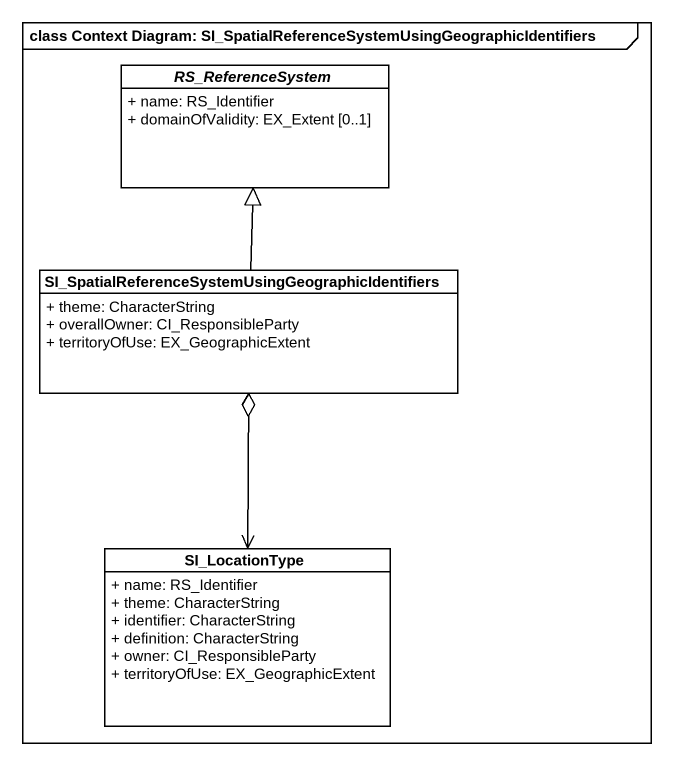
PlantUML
@startuml
mainframe class Context Diagram: SI_SpatialReferenceSystemUsingGeographicIdentifiers
hide circle
hide empty members
skinparam classAttributeIconSize 0
abstract class RS_ReferenceSystem {
  + name: RS_Identifier
  + domainOfValidity: EX_Extent [0..1]
}
class "SI_SpatialReferenceSystemUsingGeographicIdentifiers" as SI_SpatialReferenceSystemUsi {
  + theme: CharacterString
  + overallOwner: CI_ResponsibleParty
  + territoryOfUse: EX_GeographicExtent
}
class SI_LocationType {
  + name: RS_Identifier
  + theme: CharacterString
  + identifier: CharacterString
  + definition: CharacterString
  + owner: CI_ResponsibleParty
  + territoryOfUse: EX_GeographicExtent
}
SI_SpatialReferenceSystemUsi -up-|> RS_ReferenceSystem
SI_LocationType <-up-o SI_SpatialReferenceSystemUsi
@enduml
